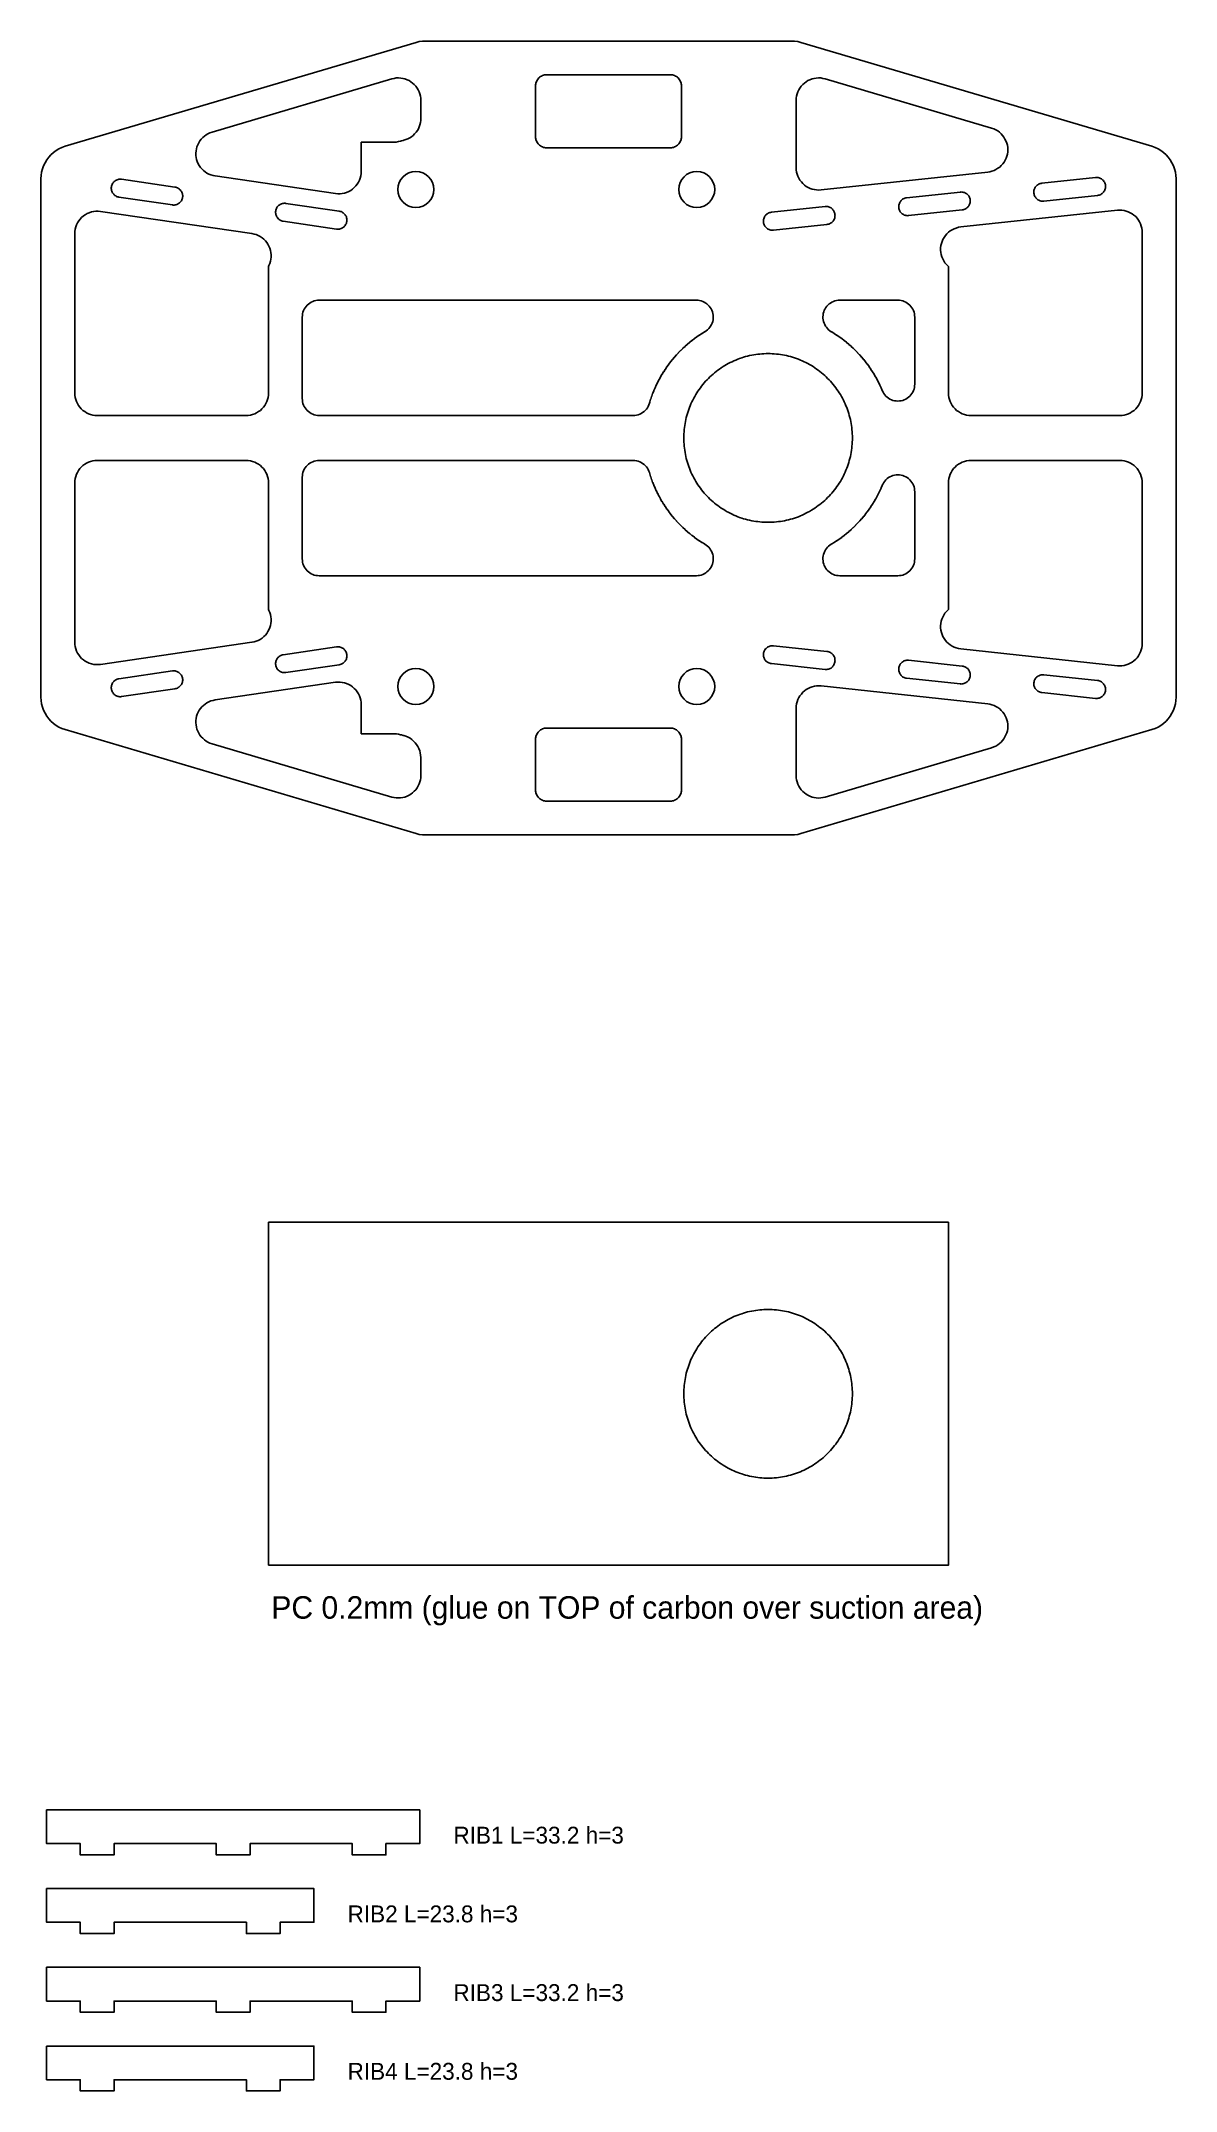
# Model space of a CAD drawing. Header units: millimetres. Extents: x -50 to 50, y -147 to 35.
import ezdxf

# ---------------------------------------------------------------- set-up
doc = ezdxf.new("R2010")
doc.units = ezdxf.units.MM
for name, color, linetype in [('CARBON', 7, 'Continuous'), ('M3', 1, 'Continuous'), ('PC_SHEET', 4, 'Continuous'), ('RIB_PARTS', 5, 'Continuous'), ('RIB_SLOT', 3, 'Continuous'), ('TEXT', 2, 'Continuous')]:
    doc.layers.add(name, color=color, linetype=linetype)

msp = doc.modelspace()

# ---------------------------------------------------------------- linework, layer by layer
at = {"layer": 'CARBON'}
for points in [[(-48.9, -25.71), (-49.15, -25.56), (-49.39, -25.39), (-49.61, -25.19), (-49.81, -24.97), (-49.99, -24.73), (-50.14, -24.48), (-50.27, -24.21), (-50.37, -23.93), (-50.44, -23.65), (-50.49, -23.35), (-50.5, -23.06), (-50.5, 23.06), (-50.49, 23.35), (-50.44, 23.65), (-50.37, 23.93), (-50.27, 24.21), (-50.14, 24.48), (-49.99, 24.73), (-49.81, 24.97), (-49.61, 25.19), (-49.39, 25.39), (-49.15, 25.56), (-48.9, 25.71), (-48.63, 25.84), (-48.35, 25.94), (-17.12, 35.18), (-16.84, 35.25), (-16.55, 35.29), (-16.27, 35.3), (16.27, 35.3), (16.55, 35.29), (16.84, 35.25), (17.12, 35.18), (48.35, 25.94), (48.63, 25.84), (48.9, 25.71), (49.15, 25.56), (49.39, 25.39), (49.61, 25.19), (49.81, 24.97), (49.99, 24.73), (50.14, 24.48), (50.27, 24.21), (50.37, 23.93), (50.44, 23.65), (50.49, 23.35), (50.5, 23.06), (50.5, -23.06), (50.49, -23.35), (50.44, -23.65), (50.37, -23.93), (50.27, -24.21), (50.14, -24.48), (49.99, -24.73), (49.81, -24.97), (49.61, -25.19), (49.39, -25.39), (49.15, -25.56), (48.9, -25.71), (48.63, -25.84), (48.35, -25.94), (17.12, -35.18), (16.84, -35.25), (16.55, -35.29), (16.27, -35.3), (-16.27, -35.3), (-16.55, -35.29), (-16.84, -35.25), (-17.12, -35.18), (-48.35, -25.94), (-48.63, -25.84)], [(-35.38, 23.39), (-35.19, 23.34), (-35, 23.3), (-24.29, 21.73), (-24.09, 21.71), (-23.89, 21.71), (-23.69, 21.74), (-23.49, 21.78), (-23.3, 21.84), (-23.11, 21.92), (-22.94, 22.02), (-22.77, 22.13), (-22.62, 22.27), (-22.48, 22.41), (-22.36, 22.57), (-22.25, 22.74), (-22.16, 22.93), (-22.09, 23.11), (-22.04, 23.31), (-22.01, 23.51), (-22, 23.71), (-22, 26.25), (-22, 26.3), (-21.95, 26.3), (-19.1, 26.3), (-18.89, 26.31), (-18.68, 26.35), (-18.5, 26.39), (-18.5, 26.39), (-18.43, 26.41), (-18.27, 26.46), (-18.21, 26.47), (-18.03, 26.53), (-17.86, 26.6), (-17.69, 26.69), (-17.53, 26.79), (-17.38, 26.91), (-17.25, 27.04), (-17.12, 27.18), (-17.01, 27.34), (-16.92, 27.5), (-16.84, 27.67), (-16.78, 27.85), (-16.74, 28.04), (-16.71, 28.22), (-16.7, 28.41), (-16.7, 30.02), (-16.71, 30.21), (-16.74, 30.4), (-16.79, 30.59), (-16.85, 30.78), (-16.93, 30.96), (-17.03, 31.12), (-17.15, 31.28), (-17.28, 31.43), (-17.43, 31.56), (-17.58, 31.67), (-17.75, 31.78), (-17.93, 31.86), (-18.11, 31.93), (-18.3, 31.98), (-18.49, 32), (-18.69, 32.02), (-18.88, 32.01), (-19.08, 31.98), (-19.27, 31.93), (-35.28, 27.19), (-35.47, 27.13), (-35.64, 27.05), (-35.81, 26.95), (-35.96, 26.84), (-36.11, 26.71), (-36.24, 26.57), (-36.36, 26.42), (-36.46, 26.25), (-36.55, 26.08), (-36.62, 25.9), (-36.67, 25.71), (-36.7, 25.52), (-36.71, 25.33), (-36.71, 25.13), (-36.69, 24.94), (-36.65, 24.75), (-36.59, 24.57), (-36.51, 24.39), (-36.42, 24.22), (-36.31, 24.06), (-36.18, 23.92), (-36.04, 23.78), (-35.89, 23.66), (-35.73, 23.55), (-35.56, 23.46)], [(6.5, 26.7), (6.5, 26.8), (6.5, 31.3), (6.5, 31.4), (6.48, 31.5), (6.46, 31.59), (6.42, 31.68), (6.38, 31.77), (6.33, 31.86), (6.27, 31.93), (6.21, 32.01), (6.13, 32.07), (6.06, 32.13), (5.97, 32.18), (5.88, 32.22), (5.79, 32.26), (5.7, 32.28), (5.6, 32.3), (5.5, 32.3), (-5.5, 32.3), (-5.6, 32.3), (-5.7, 32.28), (-5.79, 32.26), (-5.88, 32.22), (-5.97, 32.18), (-6.06, 32.13), (-6.13, 32.07), (-6.21, 32.01), (-6.27, 31.93), (-6.33, 31.86), (-6.38, 31.77), (-6.42, 31.68), (-6.46, 31.59), (-6.48, 31.5), (-6.5, 31.4), (-6.5, 31.3), (-6.5, 26.8), (-6.5, 26.7), (-6.48, 26.6), (-6.46, 26.51), (-6.42, 26.42), (-6.38, 26.33), (-6.33, 26.24), (-6.27, 26.17), (-6.21, 26.09), (-6.13, 26.03), (-6.06, 25.97), (-5.97, 25.92), (-5.88, 25.88), (-5.79, 25.84), (-5.7, 25.82), (-5.6, 25.8), (-5.5, 25.8), (5.5, 25.8), (5.6, 25.8), (5.7, 25.82), (5.79, 25.84), (5.88, 25.88), (5.97, 25.92), (6.06, 25.97), (6.13, 26.03), (6.21, 26.09), (6.27, 26.17), (6.33, 26.24), (6.38, 26.33), (6.42, 26.42), (6.46, 26.51), (6.48, 26.6)], [(34.46, 27.4), (34.28, 27.48), (34.09, 27.55), (19.27, 31.93), (19.08, 31.98), (18.88, 32.01), (18.69, 32.02), (18.49, 32), (18.3, 31.98), (18.11, 31.93), (17.93, 31.86), (17.75, 31.78), (17.58, 31.67), (17.43, 31.56), (17.28, 31.43), (17.15, 31.28), (17.03, 31.12), (16.93, 30.96), (16.85, 30.78), (16.79, 30.59), (16.74, 30.4), (16.71, 30.21), (16.7, 30.02), (16.7, 24.04), (16.71, 23.84), (16.74, 23.65), (16.79, 23.46), (16.85, 23.27), (16.94, 23.09), (17.04, 22.93), (17.16, 22.77), (17.29, 22.62), (17.44, 22.49), (17.6, 22.37), (17.77, 22.27), (17.95, 22.19), (18.13, 22.12), (18.32, 22.08), (18.52, 22.05), (18.72, 22.04), (18.91, 22.05), (33.74, 23.64), (33.93, 23.67), (34.12, 23.72), (34.31, 23.79), (34.48, 23.87), (34.65, 23.98), (34.81, 24.09), (34.95, 24.23), (35.08, 24.37), (35.2, 24.53), (35.3, 24.7), (35.38, 24.88), (35.45, 25.06), (35.49, 25.25), (35.52, 25.45), (35.53, 25.64), (35.52, 25.84), (35.49, 26.03), (35.44, 26.22), (35.37, 26.41), (35.28, 26.58), (35.18, 26.75), (35.06, 26.91), (34.93, 27.05), (34.78, 27.18), (34.63, 27.3)], [(-31.34, 18.08), (-31.53, 18.13), (-31.73, 18.17), (-45.21, 20.14), (-45.41, 20.16), (-45.61, 20.16), (-45.81, 20.14), (-46.01, 20.1), (-46.2, 20.03), (-46.39, 19.95), (-46.56, 19.85), (-46.73, 19.74), (-46.88, 19.61), (-47.02, 19.46), (-47.14, 19.3), (-47.25, 19.13), (-47.34, 18.95), (-47.41, 18.76), (-47.46, 18.56), (-47.49, 18.36), (-47.5, 18.16), (-47.5, 4), (-47.49, 3.8), (-47.46, 3.61), (-47.41, 3.42), (-47.35, 3.23), (-47.26, 3.06), (-47.16, 2.89), (-47.05, 2.73), (-46.91, 2.59), (-46.77, 2.45), (-46.61, 2.34), (-46.44, 2.24), (-46.27, 2.15), (-46.08, 2.09), (-45.89, 2.04), (-45.7, 2.01), (-45.5, 2), (-32.25, 2), (-32.05, 2.01), (-31.86, 2.04), (-31.67, 2.09), (-31.48, 2.15), (-31.31, 2.24), (-31.14, 2.34), (-30.98, 2.45), (-30.84, 2.59), (-30.7, 2.73), (-30.59, 2.89), (-30.49, 3.06), (-30.4, 3.23), (-30.34, 3.42), (-30.29, 3.61), (-30.26, 3.8), (-30.25, 4), (-30.25, 15.2), (-30.25, 15.25), (-30.21, 15.34), (-30.13, 15.52), (-30.07, 15.71), (-30.04, 15.9), (-30.02, 16.09), (-30.02, 16.29), (-30.04, 16.49), (-30.07, 16.68), (-30.13, 16.87), (-30.21, 17.05), (-30.3, 17.22), (-30.41, 17.38), (-30.53, 17.54), (-30.67, 17.67), (-30.83, 17.8), (-30.99, 17.91), (-31.16, 18)], [(29.94, 15.58), (30.07, 15.43), (30.21, 15.29), (30.25, 15.25), (30.25, 15.2), (30.25, 4), (30.26, 3.8), (30.29, 3.61), (30.34, 3.42), (30.4, 3.23), (30.49, 3.06), (30.59, 2.89), (30.7, 2.73), (30.84, 2.59), (30.98, 2.45), (31.14, 2.34), (31.31, 2.24), (31.48, 2.15), (31.67, 2.09), (31.86, 2.04), (32.05, 2.01), (32.25, 2), (45.5, 2), (45.7, 2.01), (45.89, 2.04), (46.08, 2.09), (46.27, 2.15), (46.44, 2.24), (46.61, 2.34), (46.77, 2.45), (46.91, 2.59), (47.05, 2.73), (47.16, 2.89), (47.26, 3.06), (47.35, 3.23), (47.41, 3.42), (47.46, 3.61), (47.49, 3.8), (47.5, 4), (47.5, 18.26), (47.49, 18.46), (47.46, 18.65), (47.41, 18.84), (47.35, 19.03), (47.26, 19.21), (47.16, 19.38), (47.04, 19.54), (46.91, 19.68), (46.76, 19.81), (46.6, 19.93), (46.43, 20.03), (46.25, 20.11), (46.07, 20.18), (45.88, 20.23), (45.68, 20.25), (45.48, 20.26), (45.29, 20.25), (31.34, 18.76), (31.14, 18.73), (30.95, 18.67), (30.76, 18.61), (30.58, 18.52), (30.41, 18.41), (30.25, 18.29), (30.11, 18.15), (29.98, 18), (29.86, 17.84), (29.76, 17.66), (29.68, 17.48), (29.62, 17.29), (29.58, 17.1), (29.55, 16.9), (29.55, 16.7), (29.57, 16.5), (29.6, 16.3), (29.66, 16.11), (29.74, 15.93), (29.83, 15.75)], [(3.59, 2.94), (3.64, 3.08), (3.67, 3.18), (3.68, 3.2), (3.75, 3.44), (3.76, 3.46), (3.84, 3.7), (3.85, 3.71), (3.93, 3.95), (3.94, 3.97), (4.03, 4.2), (4.04, 4.22), (4.14, 4.45), (4.15, 4.47), (4.25, 4.69), (4.26, 4.71), (4.37, 4.94), (4.38, 4.95), (4.49, 5.18), (4.5, 5.19), (4.62, 5.41), (4.63, 5.43), (4.76, 5.65), (4.77, 5.66), (4.9, 5.88), (4.91, 5.89), (5.05, 6.1), (5.06, 6.12), (5.2, 6.33), (5.21, 6.34), (5.36, 6.55), (5.37, 6.56), (5.52, 6.76), (5.53, 6.77), (5.69, 6.97), (5.7, 6.99), (5.86, 7.18), (5.88, 7.19), (6.04, 7.38), (6.06, 7.39), (6.23, 7.58), (6.24, 7.59), (6.42, 7.77), (6.43, 7.78), (6.61, 7.96), (6.62, 7.97), (6.81, 8.14), (6.82, 8.16), (7.01, 8.32), (7.02, 8.34), (7.21, 8.5), (7.23, 8.51), (7.43, 8.67), (7.44, 8.68), (7.64, 8.83), (7.65, 8.84), (7.86, 8.99), (7.87, 9), (8.08, 9.14), (8.1, 9.15), (8.31, 9.29), (8.32, 9.3), (8.54, 9.43), (8.55, 9.44), (8.58, 9.45), (8.7, 9.53), (8.81, 9.62), (8.92, 9.72), (9.01, 9.84), (9.09, 9.95), (9.16, 10.08), (9.22, 10.21), (9.27, 10.35), (9.3, 10.49), (9.32, 10.64), (9.32, 10.78), (9.31, 10.93), (9.29, 11.07), (9.25, 11.21), (9.2, 11.35), (9.13, 11.48), (9.06, 11.6), (8.97, 11.72), (8.87, 11.82), (8.76, 11.92), (8.65, 12), (8.52, 12.08), (8.39, 12.14), (8.25, 12.19), (8.11, 12.22), (7.97, 12.24), (7.82, 12.25), (-25.75, 12.25), (-25.9, 12.24), (-26.04, 12.22), (-26.19, 12.19), (-26.32, 12.14), (-26.46, 12.07), (-26.58, 12), (-26.7, 11.91), (-26.81, 11.81), (-26.91, 11.7), (-27, 11.58), (-27.07, 11.46), (-27.14, 11.32), (-27.19, 11.19), (-27.22, 11.04), (-27.24, 10.9), (-27.25, 10.75), (-27.25, 3.5), (-27.24, 3.35), (-27.22, 3.21), (-27.19, 3.06), (-27.14, 2.93), (-27.07, 2.79), (-27, 2.67), (-26.91, 2.55), (-26.81, 2.44), (-26.7, 2.34), (-26.58, 2.25), (-26.46, 2.18), (-26.32, 2.11), (-26.19, 2.06), (-26.04, 2.03), (-25.9, 2.01), (-25.75, 2), (2.2, 2), (2.35, 2.01), (2.5, 2.03), (2.64, 2.07), (2.78, 2.12), (2.91, 2.18), (3.04, 2.26), (3.16, 2.35), (3.27, 2.45), (3.37, 2.56), (3.46, 2.68), (3.53, 2.81)], [(19.7, 9.53), (19.82, 9.45), (19.85, 9.44), (19.86, 9.43), (20.08, 9.3), (20.09, 9.29), (20.3, 9.15), (20.32, 9.14), (20.53, 9), (20.54, 8.99), (20.75, 8.84), (20.76, 8.83), (20.96, 8.68), (20.97, 8.67), (21.17, 8.51), (21.19, 8.5), (21.38, 8.34), (21.39, 8.32), (21.58, 8.16), (21.59, 8.14), (21.78, 7.97), (21.79, 7.96), (21.97, 7.78), (21.98, 7.77), (22.16, 7.59), (22.17, 7.58), (22.34, 7.39), (22.36, 7.38), (22.52, 7.19), (22.54, 7.18), (22.7, 6.99), (22.71, 6.97), (22.87, 6.77), (22.88, 6.76), (23.03, 6.56), (23.04, 6.55), (23.19, 6.34), (23.2, 6.33), (23.34, 6.12), (23.35, 6.1), (23.49, 5.89), (23.5, 5.88), (23.63, 5.66), (23.64, 5.65), (23.77, 5.43), (23.78, 5.41), (23.9, 5.19), (23.91, 5.18), (24.02, 4.95), (24.03, 4.94), (24.14, 4.71), (24.15, 4.69), (24.25, 4.47), (24.26, 4.45), (24.36, 4.22), (24.36, 4.21), (24.43, 4.07), (24.5, 3.95), (24.59, 3.83), (24.69, 3.72), (24.8, 3.62), (24.92, 3.53), (25.04, 3.46), (25.18, 3.39), (25.31, 3.34), (25.46, 3.31), (25.6, 3.29), (25.75, 3.28), (25.9, 3.29), (26.04, 3.31), (26.19, 3.34), (26.32, 3.39), (26.46, 3.46), (26.58, 3.53), (26.7, 3.62), (26.81, 3.72), (26.91, 3.83), (27, 3.95), (27.07, 4.07), (27.14, 4.21), (27.19, 4.34), (27.22, 4.49), (27.24, 4.63), (27.25, 4.78), (27.25, 10.75), (27.24, 10.9), (27.22, 11.04), (27.19, 11.19), (27.14, 11.32), (27.07, 11.46), (27, 11.58), (26.91, 11.7), (26.81, 11.81), (26.7, 11.91), (26.58, 12), (26.46, 12.07), (26.32, 12.14), (26.19, 12.19), (26.04, 12.22), (25.9, 12.24), (25.75, 12.25), (20.58, 12.25), (20.43, 12.24), (20.29, 12.22), (20.15, 12.19), (20.01, 12.14), (19.88, 12.08), (19.75, 12), (19.64, 11.92), (19.53, 11.82), (19.43, 11.72), (19.34, 11.6), (19.27, 11.48), (19.2, 11.35), (19.15, 11.21), (19.11, 11.07), (19.09, 10.93), (19.08, 10.78), (19.08, 10.64), (19.1, 10.49), (19.13, 10.35), (19.18, 10.21), (19.24, 10.08), (19.31, 9.95), (19.39, 9.84), (19.48, 9.72), (19.59, 9.62)], [(21.7, -0.18), (21.7, 0), (21.7, 0.18), (21.69, 0.37), (21.68, 0.55), (21.66, 0.74), (21.64, 0.92), (21.62, 1.1), (21.59, 1.28), (21.56, 1.46), (21.52, 1.64), (21.48, 1.82), (21.43, 2), (21.38, 2.18), (21.32, 2.35), (21.26, 2.53), (21.2, 2.7), (21.13, 2.87), (21.06, 3.04), (20.98, 3.21), (20.9, 3.37), (20.81, 3.54), (20.73, 3.7), (20.63, 3.86), (20.54, 4.01), (20.44, 4.17), (20.33, 4.32), (20.22, 4.47), (20.11, 4.61), (20, 4.76), (19.88, 4.9), (19.76, 5.04), (19.63, 5.17), (19.5, 5.3), (19.37, 5.43), (19.24, 5.56), (19.1, 5.68), (18.96, 5.8), (18.81, 5.91), (18.67, 6.02), (18.52, 6.13), (18.37, 6.24), (18.21, 6.34), (18.06, 6.43), (17.9, 6.53), (17.74, 6.61), (17.57, 6.7), (17.41, 6.78), (17.24, 6.86), (17.07, 6.93), (16.9, 7), (16.73, 7.06), (16.55, 7.12), (16.38, 7.18), (16.2, 7.23), (16.02, 7.28), (15.84, 7.32), (15.66, 7.36), (15.48, 7.39), (15.3, 7.42), (15.12, 7.44), (14.94, 7.46), (14.75, 7.48), (14.57, 7.49), (14.38, 7.5), (14.2, 7.5), (14.02, 7.5), (13.83, 7.49), (13.65, 7.48), (13.46, 7.46), (13.28, 7.44), (13.1, 7.42), (12.92, 7.39), (12.74, 7.36), (12.56, 7.32), (12.38, 7.28), (12.2, 7.23), (12.02, 7.18), (11.85, 7.12), (11.67, 7.06), (11.5, 7), (11.33, 6.93), (11.16, 6.86), (10.99, 6.78), (10.83, 6.7), (10.66, 6.61), (10.5, 6.53), (10.34, 6.43), (10.19, 6.34), (10.03, 6.24), (9.88, 6.13), (9.73, 6.02), (9.59, 5.91), (9.44, 5.8), (9.3, 5.68), (9.16, 5.56), (9.03, 5.43), (8.9, 5.3), (8.77, 5.17), (8.64, 5.04), (8.52, 4.9), (8.4, 4.76), (8.29, 4.61), (8.18, 4.47), (8.07, 4.32), (7.96, 4.17), (7.86, 4.01), (7.77, 3.86), (7.67, 3.7), (7.59, 3.54), (7.5, 3.37), (7.42, 3.21), (7.34, 3.04), (7.27, 2.87), (7.2, 2.7), (7.14, 2.53), (7.08, 2.35), (7.02, 2.18), (6.97, 2), (6.92, 1.82), (6.88, 1.64), (6.84, 1.46), (6.81, 1.28), (6.78, 1.1), (6.76, 0.92), (6.74, 0.74), (6.72, 0.55), (6.71, 0.37), (6.7, 0.18), (6.7, 0), (6.7, -0.18), (6.71, -0.37), (6.72, -0.55), (6.74, -0.74), (6.76, -0.92), (6.78, -1.1), (6.81, -1.28), (6.84, -1.46), (6.88, -1.64), (6.92, -1.82), (6.97, -2), (7.02, -2.18), (7.08, -2.35), (7.14, -2.53), (7.2, -2.7), (7.27, -2.87), (7.34, -3.04), (7.42, -3.21), (7.5, -3.37), (7.59, -3.54), (7.67, -3.7), (7.77, -3.86), (7.86, -4.01), (7.96, -4.17), (8.07, -4.32), (8.18, -4.47), (8.29, -4.61), (8.4, -4.76), (8.52, -4.9), (8.64, -5.04), (8.77, -5.17), (8.9, -5.3), (9.03, -5.43), (9.16, -5.56), (9.3, -5.68), (9.44, -5.8), (9.59, -5.91), (9.73, -6.02), (9.88, -6.13), (10.03, -6.24), (10.19, -6.34), (10.34, -6.43), (10.5, -6.53), (10.66, -6.61), (10.83, -6.7), (10.99, -6.78), (11.16, -6.86), (11.33, -6.93), (11.5, -7), (11.67, -7.06), (11.85, -7.12), (12.02, -7.18), (12.2, -7.23), (12.38, -7.28), (12.56, -7.32), (12.74, -7.36), (12.92, -7.39), (13.1, -7.42), (13.28, -7.44), (13.46, -7.46), (13.65, -7.48), (13.83, -7.49), (14.02, -7.5), (14.2, -7.5), (14.38, -7.5), (14.57, -7.49), (14.75, -7.48), (14.94, -7.46), (15.12, -7.44), (15.3, -7.42), (15.48, -7.39), (15.66, -7.36), (15.84, -7.32), (16.02, -7.28), (16.2, -7.23), (16.38, -7.18), (16.55, -7.12), (16.73, -7.06), (16.9, -7), (17.07, -6.93), (17.24, -6.86), (17.41, -6.78), (17.57, -6.7), (17.74, -6.61), (17.9, -6.53), (18.06, -6.43), (18.21, -6.34), (18.37, -6.24), (18.52, -6.13), (18.67, -6.02), (18.81, -5.91), (18.96, -5.8), (19.1, -5.68), (19.24, -5.56), (19.37, -5.43), (19.5, -5.3), (19.63, -5.17), (19.76, -5.04), (19.88, -4.9), (20, -4.76), (20.11, -4.61), (20.22, -4.47), (20.33, -4.32), (20.44, -4.17), (20.54, -4.01), (20.63, -3.86), (20.73, -3.7), (20.81, -3.54), (20.9, -3.37), (20.98, -3.21), (21.06, -3.04), (21.13, -2.87), (21.2, -2.7), (21.26, -2.53), (21.32, -2.35), (21.38, -2.18), (21.43, -2), (21.48, -1.82), (21.52, -1.64), (21.56, -1.46), (21.59, -1.28), (21.62, -1.1), (21.64, -0.92), (21.66, -0.74), (21.68, -0.55), (21.69, -0.37)], [(-30.21, -15.34), (-30.25, -15.25), (-30.25, -15.2), (-30.25, -4), (-30.26, -3.8), (-30.29, -3.61), (-30.34, -3.42), (-30.4, -3.23), (-30.49, -3.06), (-30.59, -2.89), (-30.7, -2.73), (-30.84, -2.59), (-30.98, -2.45), (-31.14, -2.34), (-31.31, -2.24), (-31.48, -2.15), (-31.67, -2.09), (-31.86, -2.04), (-32.05, -2.01), (-32.25, -2), (-45.5, -2), (-45.7, -2.01), (-45.89, -2.04), (-46.08, -2.09), (-46.27, -2.15), (-46.44, -2.24), (-46.61, -2.34), (-46.77, -2.45), (-46.91, -2.59), (-47.05, -2.73), (-47.16, -2.89), (-47.26, -3.06), (-47.35, -3.23), (-47.41, -3.42), (-47.46, -3.61), (-47.49, -3.8), (-47.5, -4), (-47.5, -18.16), (-47.49, -18.36), (-47.46, -18.56), (-47.41, -18.76), (-47.34, -18.95), (-47.25, -19.13), (-47.14, -19.3), (-47.02, -19.46), (-46.88, -19.61), (-46.73, -19.74), (-46.56, -19.85), (-46.39, -19.95), (-46.2, -20.03), (-46.01, -20.1), (-45.81, -20.14), (-45.61, -20.16), (-45.41, -20.16), (-45.21, -20.14), (-31.73, -18.17), (-31.53, -18.13), (-31.34, -18.08), (-31.16, -18), (-30.99, -17.91), (-30.83, -17.8), (-30.67, -17.67), (-30.53, -17.54), (-30.41, -17.38), (-30.3, -17.22), (-30.21, -17.05), (-30.13, -16.87), (-30.07, -16.68), (-30.04, -16.49), (-30.02, -16.29), (-30.02, -16.09), (-30.04, -15.9), (-30.07, -15.71), (-30.13, -15.52)], [(-25.9, -12.24), (-25.75, -12.25), (7.82, -12.25), (7.97, -12.24), (8.11, -12.22), (8.25, -12.19), (8.39, -12.14), (8.52, -12.08), (8.65, -12), (8.76, -11.92), (8.87, -11.82), (8.97, -11.72), (9.06, -11.6), (9.13, -11.48), (9.2, -11.35), (9.25, -11.21), (9.29, -11.07), (9.31, -10.93), (9.32, -10.78), (9.32, -10.64), (9.3, -10.49), (9.27, -10.35), (9.22, -10.21), (9.16, -10.08), (9.09, -9.95), (9.01, -9.84), (8.92, -9.72), (8.81, -9.62), (8.7, -9.53), (8.58, -9.45), (8.55, -9.44), (8.54, -9.43), (8.32, -9.3), (8.31, -9.29), (8.1, -9.15), (8.08, -9.14), (7.87, -9), (7.86, -8.99), (7.65, -8.84), (7.64, -8.83), (7.44, -8.68), (7.43, -8.67), (7.23, -8.51), (7.21, -8.5), (7.02, -8.34), (7.01, -8.32), (6.82, -8.16), (6.81, -8.14), (6.62, -7.97), (6.61, -7.96), (6.43, -7.78), (6.42, -7.77), (6.24, -7.59), (6.23, -7.58), (6.06, -7.39), (6.04, -7.38), (5.88, -7.19), (5.86, -7.18), (5.7, -6.99), (5.69, -6.97), (5.53, -6.77), (5.52, -6.76), (5.37, -6.56), (5.36, -6.55), (5.21, -6.34), (5.2, -6.33), (5.06, -6.12), (5.05, -6.1), (4.91, -5.89), (4.9, -5.88), (4.77, -5.66), (4.76, -5.65), (4.63, -5.43), (4.62, -5.41), (4.5, -5.19), (4.49, -5.18), (4.38, -4.95), (4.37, -4.94), (4.26, -4.71), (4.25, -4.69), (4.15, -4.47), (4.14, -4.45), (4.04, -4.22), (4.03, -4.2), (3.94, -3.97), (3.93, -3.95), (3.85, -3.71), (3.84, -3.7), (3.76, -3.46), (3.75, -3.44), (3.68, -3.2), (3.67, -3.18), (3.64, -3.08), (3.59, -2.94), (3.53, -2.81), (3.46, -2.68), (3.37, -2.56), (3.27, -2.45), (3.16, -2.35), (3.04, -2.26), (2.91, -2.18), (2.78, -2.12), (2.64, -2.07), (2.5, -2.03), (2.35, -2.01), (2.2, -2), (-25.75, -2), (-25.9, -2.01), (-26.04, -2.03), (-26.19, -2.06), (-26.32, -2.11), (-26.46, -2.18), (-26.58, -2.25), (-26.7, -2.34), (-26.81, -2.44), (-26.91, -2.55), (-27, -2.67), (-27.07, -2.79), (-27.14, -2.93), (-27.19, -3.06), (-27.22, -3.21), (-27.24, -3.35), (-27.25, -3.5), (-27.25, -10.75), (-27.24, -10.9), (-27.22, -11.04), (-27.19, -11.19), (-27.14, -11.32), (-27.07, -11.46), (-27, -11.58), (-26.91, -11.7), (-26.81, -11.81), (-26.7, -11.91), (-26.58, -12), (-26.46, -12.07), (-26.32, -12.14), (-26.19, -12.19), (-26.04, -12.22)], [(20.43, -12.24), (20.58, -12.25), (25.75, -12.25), (25.9, -12.24), (26.04, -12.22), (26.19, -12.19), (26.32, -12.14), (26.46, -12.07), (26.58, -12), (26.7, -11.91), (26.81, -11.81), (26.91, -11.7), (27, -11.58), (27.07, -11.46), (27.14, -11.32), (27.19, -11.19), (27.22, -11.04), (27.24, -10.9), (27.25, -10.75), (27.25, -4.78), (27.24, -4.63), (27.22, -4.49), (27.19, -4.34), (27.14, -4.21), (27.07, -4.07), (27, -3.95), (26.91, -3.83), (26.81, -3.72), (26.7, -3.62), (26.58, -3.53), (26.46, -3.46), (26.32, -3.39), (26.19, -3.34), (26.04, -3.31), (25.9, -3.29), (25.75, -3.28), (25.6, -3.29), (25.46, -3.31), (25.31, -3.34), (25.18, -3.39), (25.04, -3.46), (24.92, -3.53), (24.8, -3.62), (24.69, -3.72), (24.59, -3.83), (24.5, -3.95), (24.43, -4.07), (24.36, -4.21), (24.36, -4.22), (24.26, -4.45), (24.25, -4.47), (24.15, -4.69), (24.14, -4.71), (24.03, -4.94), (24.02, -4.95), (23.91, -5.18), (23.9, -5.19), (23.78, -5.41), (23.77, -5.43), (23.64, -5.65), (23.63, -5.66), (23.5, -5.88), (23.49, -5.89), (23.35, -6.1), (23.34, -6.12), (23.2, -6.33), (23.19, -6.34), (23.04, -6.55), (23.03, -6.56), (22.88, -6.76), (22.87, -6.77), (22.71, -6.97), (22.7, -6.99), (22.54, -7.18), (22.52, -7.19), (22.36, -7.38), (22.34, -7.39), (22.17, -7.58), (22.16, -7.59), (21.98, -7.77), (21.97, -7.78), (21.79, -7.96), (21.78, -7.97), (21.59, -8.14), (21.58, -8.16), (21.39, -8.32), (21.38, -8.34), (21.19, -8.5), (21.17, -8.51), (20.97, -8.67), (20.96, -8.68), (20.76, -8.83), (20.75, -8.84), (20.54, -8.99), (20.53, -9), (20.32, -9.14), (20.3, -9.15), (20.09, -9.29), (20.08, -9.3), (19.86, -9.43), (19.85, -9.44), (19.82, -9.45), (19.7, -9.53), (19.59, -9.62), (19.48, -9.72), (19.39, -9.84), (19.31, -9.95), (19.24, -10.08), (19.18, -10.21), (19.13, -10.35), (19.1, -10.49), (19.08, -10.64), (19.08, -10.78), (19.09, -10.93), (19.11, -11.07), (19.15, -11.21), (19.2, -11.35), (19.27, -11.48), (19.34, -11.6), (19.43, -11.72), (19.53, -11.82), (19.64, -11.92), (19.75, -12), (19.88, -12.08), (20.01, -12.14), (20.15, -12.19), (20.29, -12.22)], [(30.25, -4), (30.25, -15.2), (30.25, -15.25), (30.21, -15.29), (30.07, -15.43), (29.94, -15.58), (29.83, -15.75), (29.74, -15.93), (29.66, -16.11), (29.6, -16.3), (29.57, -16.5), (29.55, -16.7), (29.55, -16.9), (29.58, -17.1), (29.62, -17.29), (29.68, -17.48), (29.76, -17.66), (29.86, -17.84), (29.98, -18), (30.11, -18.15), (30.25, -18.29), (30.41, -18.41), (30.58, -18.52), (30.76, -18.61), (30.95, -18.67), (31.14, -18.73), (31.34, -18.76), (45.29, -20.25), (45.48, -20.26), (45.68, -20.25), (45.88, -20.23), (46.07, -20.18), (46.25, -20.11), (46.43, -20.03), (46.6, -19.93), (46.76, -19.81), (46.91, -19.68), (47.04, -19.54), (47.16, -19.38), (47.26, -19.21), (47.35, -19.03), (47.41, -18.84), (47.46, -18.65), (47.49, -18.46), (47.5, -18.26), (47.5, -4), (47.49, -3.8), (47.46, -3.61), (47.41, -3.42), (47.35, -3.23), (47.26, -3.06), (47.16, -2.89), (47.05, -2.73), (46.91, -2.59), (46.77, -2.45), (46.61, -2.34), (46.44, -2.24), (46.27, -2.15), (46.08, -2.09), (45.89, -2.04), (45.7, -2.01), (45.5, -2), (32.25, -2), (32.05, -2.01), (31.86, -2.04), (31.67, -2.09), (31.48, -2.15), (31.31, -2.24), (31.14, -2.34), (30.98, -2.45), (30.84, -2.59), (30.7, -2.73), (30.59, -2.89), (30.49, -3.06), (30.4, -3.23), (30.34, -3.42), (30.29, -3.61), (30.26, -3.8)], [(-21.95, -26.3), (-22, -26.3), (-22, -26.25), (-22, -23.71), (-22.01, -23.51), (-22.04, -23.31), (-22.09, -23.11), (-22.16, -22.93), (-22.25, -22.74), (-22.36, -22.57), (-22.48, -22.41), (-22.62, -22.27), (-22.77, -22.13), (-22.94, -22.02), (-23.11, -21.92), (-23.3, -21.84), (-23.49, -21.78), (-23.69, -21.74), (-23.89, -21.71), (-24.09, -21.71), (-24.29, -21.73), (-35, -23.3), (-35.19, -23.34), (-35.38, -23.39), (-35.56, -23.46), (-35.73, -23.55), (-35.89, -23.66), (-36.04, -23.78), (-36.18, -23.92), (-36.31, -24.06), (-36.42, -24.22), (-36.51, -24.39), (-36.59, -24.57), (-36.65, -24.75), (-36.69, -24.94), (-36.71, -25.13), (-36.71, -25.33), (-36.7, -25.52), (-36.67, -25.71), (-36.62, -25.9), (-36.55, -26.08), (-36.46, -26.25), (-36.36, -26.42), (-36.24, -26.57), (-36.11, -26.71), (-35.96, -26.84), (-35.81, -26.95), (-35.64, -27.05), (-35.47, -27.13), (-35.28, -27.19), (-19.27, -31.93), (-19.08, -31.98), (-18.89, -32.01), (-18.69, -32.01), (-18.5, -32), (-18.3, -31.97), (-18.11, -31.93), (-17.93, -31.86), (-17.75, -31.77), (-17.59, -31.67), (-17.43, -31.56), (-17.28, -31.42), (-17.15, -31.28), (-17.04, -31.12), (-16.94, -30.95), (-16.85, -30.77), (-16.79, -30.59), (-16.74, -30.4), (-16.71, -30.21), (-16.7, -30.01), (-16.71, -28.41), (-16.72, -28.2), (-16.75, -28), (-16.8, -27.81), (-16.87, -27.62), (-16.96, -27.43), (-17.07, -27.26), (-17.2, -27.1), (-17.34, -26.95), (-17.49, -26.82), (-17.66, -26.71), (-17.84, -26.61), (-18.03, -26.53), (-18.22, -26.47), (-18.27, -26.46), (-18.43, -26.41), (-18.5, -26.39), (-18.5, -26.39), (-18.68, -26.35), (-18.89, -26.31), (-19.1, -26.3)], [(34.12, -23.72), (33.93, -23.67), (33.74, -23.64), (18.91, -22.05), (18.72, -22.04), (18.52, -22.05), (18.32, -22.08), (18.13, -22.12), (17.95, -22.19), (17.77, -22.27), (17.6, -22.37), (17.44, -22.49), (17.29, -22.62), (17.16, -22.77), (17.04, -22.93), (16.94, -23.09), (16.85, -23.27), (16.79, -23.46), (16.74, -23.65), (16.71, -23.84), (16.7, -24.04), (16.7, -30.02), (16.71, -30.21), (16.74, -30.4), (16.79, -30.59), (16.85, -30.78), (16.93, -30.96), (17.03, -31.12), (17.15, -31.28), (17.28, -31.43), (17.43, -31.56), (17.58, -31.67), (17.75, -31.78), (17.93, -31.86), (18.11, -31.93), (18.3, -31.98), (18.49, -32), (18.69, -32.02), (18.88, -32.01), (19.08, -31.98), (19.27, -31.93), (34.09, -27.55), (34.28, -27.48), (34.46, -27.4), (34.63, -27.3), (34.78, -27.18), (34.93, -27.05), (35.06, -26.91), (35.18, -26.75), (35.28, -26.58), (35.37, -26.41), (35.44, -26.22), (35.49, -26.03), (35.52, -25.84), (35.53, -25.64), (35.52, -25.45), (35.49, -25.25), (35.45, -25.06), (35.38, -24.88), (35.3, -24.7), (35.2, -24.53), (35.08, -24.37), (34.95, -24.23), (34.81, -24.09), (34.65, -23.98), (34.48, -23.87), (34.31, -23.79)], [(6.5, -31.4), (6.5, -31.3), (6.5, -26.8), (6.5, -26.7), (6.48, -26.6), (6.46, -26.51), (6.42, -26.42), (6.38, -26.33), (6.33, -26.24), (6.27, -26.17), (6.21, -26.09), (6.13, -26.03), (6.06, -25.97), (5.97, -25.92), (5.88, -25.88), (5.79, -25.84), (5.7, -25.82), (5.6, -25.8), (5.5, -25.8), (-5.5, -25.8), (-5.6, -25.8), (-5.7, -25.82), (-5.79, -25.84), (-5.88, -25.88), (-5.97, -25.92), (-6.06, -25.97), (-6.13, -26.03), (-6.21, -26.09), (-6.27, -26.17), (-6.33, -26.24), (-6.38, -26.33), (-6.42, -26.42), (-6.46, -26.51), (-6.48, -26.6), (-6.5, -26.7), (-6.5, -26.8), (-6.5, -31.3), (-6.5, -31.4), (-6.48, -31.5), (-6.46, -31.59), (-6.42, -31.68), (-6.38, -31.77), (-6.33, -31.86), (-6.27, -31.93), (-6.21, -32.01), (-6.13, -32.07), (-6.06, -32.13), (-5.97, -32.18), (-5.88, -32.22), (-5.79, -32.26), (-5.7, -32.28), (-5.6, -32.3), (-5.5, -32.3), (5.5, -32.3), (5.6, -32.3), (5.7, -32.28), (5.79, -32.26), (5.88, -32.22), (5.97, -32.18), (6.06, -32.13), (6.13, -32.07), (6.21, -32.01), (6.27, -31.93), (6.33, -31.86), (6.38, -31.77), (6.42, -31.68), (6.46, -31.59), (6.48, -31.5)]]:
    msp.add_lwpolyline(points, close=True, dxfattribs=at)
at = {"layer": 'M3'}
for centre in [(-17.15, 22.1), (7.85, 22.1), (-17.15, -22.1), (7.85, -22.1)]:
    msp.add_circle(centre, 1.6, dxfattribs=at)
at = {"layer": 'PC_SHEET'}
for points in [[(-30.25, -100.25), (-30.25, -69.75), (30.25, -69.75), (30.25, -100.25)], [(21.7, -84.82), (21.69, -84.63), (21.68, -84.45), (21.66, -84.26), (21.64, -84.08), (21.62, -83.9), (21.59, -83.72), (21.56, -83.54), (21.52, -83.36), (21.48, -83.18), (21.43, -83), (21.38, -82.82), (21.32, -82.65), (21.26, -82.47), (21.2, -82.3), (21.13, -82.13), (21.06, -81.96), (20.98, -81.79), (20.9, -81.63), (20.81, -81.46), (20.73, -81.3), (20.63, -81.14), (20.54, -80.99), (20.44, -80.83), (20.33, -80.68), (20.22, -80.53), (20.11, -80.39), (20, -80.24), (19.88, -80.1), (19.76, -79.96), (19.63, -79.83), (19.5, -79.7), (19.37, -79.57), (19.24, -79.44), (19.1, -79.32), (18.96, -79.2), (18.81, -79.09), (18.67, -78.98), (18.52, -78.87), (18.37, -78.76), (18.21, -78.66), (18.06, -78.57), (17.9, -78.47), (17.74, -78.39), (17.57, -78.3), (17.41, -78.22), (17.24, -78.14), (17.07, -78.07), (16.9, -78), (16.73, -77.94), (16.55, -77.88), (16.38, -77.82), (16.2, -77.77), (16.02, -77.72), (15.84, -77.68), (15.66, -77.64), (15.48, -77.61), (15.3, -77.58), (15.12, -77.56), (14.94, -77.54), (14.75, -77.52), (14.57, -77.51), (14.38, -77.5), (14.2, -77.5), (14.02, -77.5), (13.83, -77.51), (13.65, -77.52), (13.46, -77.54), (13.28, -77.56), (13.1, -77.58), (12.92, -77.61), (12.74, -77.64), (12.56, -77.68), (12.38, -77.72), (12.2, -77.77), (12.02, -77.82), (11.85, -77.88), (11.67, -77.94), (11.5, -78), (11.33, -78.07), (11.16, -78.14), (10.99, -78.22), (10.83, -78.3), (10.66, -78.39), (10.5, -78.47), (10.34, -78.57), (10.19, -78.66), (10.03, -78.76), (9.88, -78.87), (9.73, -78.98), (9.59, -79.09), (9.44, -79.2), (9.3, -79.32), (9.16, -79.44), (9.03, -79.57), (8.9, -79.7), (8.77, -79.83), (8.64, -79.96), (8.52, -80.1), (8.4, -80.24), (8.29, -80.39), (8.18, -80.53), (8.07, -80.68), (7.96, -80.83), (7.86, -80.99), (7.77, -81.14), (7.67, -81.3), (7.59, -81.46), (7.5, -81.63), (7.42, -81.79), (7.34, -81.96), (7.27, -82.13), (7.2, -82.3), (7.14, -82.47), (7.08, -82.65), (7.02, -82.82), (6.97, -83), (6.92, -83.18), (6.88, -83.36), (6.84, -83.54), (6.81, -83.72), (6.78, -83.9), (6.76, -84.08), (6.74, -84.26), (6.72, -84.45), (6.71, -84.63), (6.7, -84.82), (6.7, -85), (6.7, -85.18), (6.71, -85.37), (6.72, -85.55), (6.74, -85.74), (6.76, -85.92), (6.78, -86.1), (6.81, -86.28), (6.84, -86.46), (6.88, -86.64), (6.92, -86.82), (6.97, -87), (7.02, -87.18), (7.08, -87.35), (7.14, -87.53), (7.2, -87.7), (7.27, -87.87), (7.34, -88.04), (7.42, -88.21), (7.5, -88.37), (7.59, -88.54), (7.67, -88.7), (7.77, -88.86), (7.86, -89.01), (7.96, -89.17), (8.07, -89.32), (8.18, -89.47), (8.29, -89.61), (8.4, -89.76), (8.52, -89.9), (8.64, -90.04), (8.77, -90.17), (8.9, -90.3), (9.03, -90.43), (9.16, -90.56), (9.3, -90.68), (9.44, -90.8), (9.59, -90.91), (9.73, -91.02), (9.88, -91.13), (10.03, -91.24), (10.19, -91.34), (10.34, -91.43), (10.5, -91.53), (10.66, -91.61), (10.83, -91.7), (10.99, -91.78), (11.16, -91.86), (11.33, -91.93), (11.5, -92), (11.67, -92.06), (11.85, -92.12), (12.02, -92.18), (12.2, -92.23), (12.38, -92.28), (12.56, -92.32), (12.74, -92.36), (12.92, -92.39), (13.1, -92.42), (13.28, -92.44), (13.46, -92.46), (13.65, -92.48), (13.83, -92.49), (14.02, -92.5), (14.2, -92.5), (14.38, -92.5), (14.57, -92.49), (14.75, -92.48), (14.94, -92.46), (15.12, -92.44), (15.3, -92.42), (15.48, -92.39), (15.66, -92.36), (15.84, -92.32), (16.02, -92.28), (16.2, -92.23), (16.38, -92.18), (16.55, -92.12), (16.73, -92.06), (16.9, -92), (17.07, -91.93), (17.24, -91.86), (17.41, -91.78), (17.57, -91.7), (17.74, -91.61), (17.9, -91.53), (18.06, -91.43), (18.21, -91.34), (18.37, -91.24), (18.52, -91.13), (18.67, -91.02), (18.81, -90.91), (18.96, -90.8), (19.1, -90.68), (19.24, -90.56), (19.37, -90.43), (19.5, -90.3), (19.63, -90.17), (19.76, -90.04), (19.88, -89.9), (20, -89.76), (20.11, -89.61), (20.22, -89.47), (20.33, -89.32), (20.44, -89.17), (20.54, -89.01), (20.63, -88.86), (20.73, -88.7), (20.81, -88.54), (20.9, -88.37), (20.98, -88.21), (21.06, -88.04), (21.13, -87.87), (21.2, -87.7), (21.26, -87.53), (21.32, -87.35), (21.38, -87.18), (21.43, -87), (21.48, -86.82), (21.52, -86.64), (21.56, -86.46), (21.59, -86.28), (21.62, -86.1), (21.64, -85.92), (21.66, -85.74), (21.68, -85.55), (21.69, -85.37), (21.7, -85.18), (21.7, -85)]]:
    msp.add_lwpolyline(points, close=True, dxfattribs=at)
at = {"layer": 'RIB_PARTS'}
for points in [[(-16.8, -122), (-16.8, -125), (-19.8, -125), (-19.8, -126), (-22.8, -126), (-22.8, -125), (-31.9, -125), (-31.9, -126), (-34.9, -126), (-34.9, -125), (-44, -125), (-44, -126), (-47, -126), (-47, -125), (-50, -125), (-50, -122)], [(-50, -129), (-26.22, -129), (-26.22, -132), (-29.22, -132), (-29.22, -133), (-32.22, -133), (-32.22, -132), (-44, -132), (-44, -133), (-47, -133), (-47, -132), (-50, -132)], [(-16.8, -136), (-16.8, -139), (-19.8, -139), (-19.8, -140), (-22.8, -140), (-22.8, -139), (-31.9, -139), (-31.9, -140), (-34.9, -140), (-34.9, -139), (-44, -139), (-44, -140), (-47, -140), (-47, -139), (-50, -139), (-50, -136)], [(-50, -143), (-26.22, -143), (-26.22, -146), (-29.22, -146), (-29.22, -147), (-32.22, -147), (-32.22, -146), (-44, -146), (-44, -147), (-47, -147), (-47, -146), (-50, -146)]]:
    msp.add_lwpolyline(points, close=True, dxfattribs=at)
at = {"layer": 'RIB_SLOT'}
for points in [[(-43.56, 21.42), (-43.64, 21.43), (-43.71, 21.45), (-43.78, 21.48), (-43.85, 21.52), (-43.92, 21.56), (-43.98, 21.61), (-44.03, 21.67), (-44.08, 21.73), (-44.13, 21.79), (-44.17, 21.86), (-44.2, 21.94), (-44.22, 22.01), (-44.23, 22.09), (-44.24, 22.17), (-44.24, 22.24), (-44.23, 22.32), (-44.22, 22.4), (-44.2, 22.47), (-44.17, 22.55), (-44.13, 22.62), (-44.09, 22.68), (-44.04, 22.74), (-43.98, 22.8), (-43.92, 22.85), (-43.86, 22.89), (-43.79, 22.93), (-43.71, 22.96), (-43.64, 22.98), (-43.56, 23), (-43.48, 23.01), (-43.41, 23.01), (-43.33, 23), (-38.58, 22.3), (-38.5, 22.29), (-38.43, 22.27), (-38.35, 22.24), (-38.28, 22.2), (-38.22, 22.16), (-38.16, 22.11), (-38.1, 22.05), (-38.05, 21.99), (-38.01, 21.93), (-37.97, 21.86), (-37.94, 21.78), (-37.92, 21.71), (-37.9, 21.63), (-37.89, 21.55), (-37.89, 21.48), (-37.9, 21.4), (-37.92, 21.32), (-37.94, 21.25), (-37.97, 21.17), (-38.01, 21.1), (-38.05, 21.04), (-38.1, 20.98), (-38.16, 20.92), (-38.22, 20.87), (-38.28, 20.83), (-38.35, 20.79), (-38.42, 20.76), (-38.5, 20.74), (-38.57, 20.72), (-38.65, 20.71), (-38.73, 20.71), (-38.81, 20.72)], [(43.34, 23.16), (43.42, 23.16), (43.49, 23.16), (43.57, 23.15), (43.65, 23.13), (43.72, 23.11), (43.79, 23.07), (43.86, 23.03), (43.93, 22.99), (43.98, 22.93), (44.04, 22.88), (44.08, 22.81), (44.13, 22.75), (44.16, 22.68), (44.19, 22.6), (44.21, 22.53), (44.22, 22.45), (44.22, 22.37), (44.22, 22.29), (44.21, 22.21), (44.19, 22.14), (44.16, 22.06), (44.13, 21.99), (44.09, 21.92), (44.05, 21.86), (43.99, 21.8), (43.94, 21.75), (43.87, 21.7), (43.81, 21.66), (43.74, 21.63), (43.66, 21.6), (43.59, 21.58), (43.51, 21.57), (38.74, 21.06), (38.66, 21.05), (38.58, 21.06), (38.5, 21.07), (38.42, 21.09), (38.35, 21.11), (38.28, 21.14), (38.21, 21.18), (38.15, 21.23), (38.09, 21.28), (38.04, 21.34), (37.99, 21.4), (37.95, 21.47), (37.91, 21.54), (37.89, 21.61), (37.87, 21.69), (37.86, 21.77), (37.85, 21.85), (37.85, 21.92), (37.86, 22), (37.88, 22.08), (37.91, 22.15), (37.94, 22.22), (37.98, 22.29), (38.03, 22.35), (38.08, 22.41), (38.14, 22.47), (38.2, 22.51), (38.27, 22.56), (38.34, 22.59), (38.41, 22.62), (38.49, 22.64), (38.57, 22.65)], [(-28.94, 19.28), (-29.01, 19.29), (-29.09, 19.32), (-29.16, 19.35), (-29.23, 19.38), (-29.3, 19.43), (-29.36, 19.48), (-29.41, 19.53), (-29.46, 19.59), (-29.51, 19.66), (-29.54, 19.73), (-29.57, 19.8), (-29.6, 19.87), (-29.61, 19.95), (-29.62, 20.03), (-29.62, 20.11), (-29.61, 20.19), (-29.6, 20.26), (-29.58, 20.34), (-29.55, 20.41), (-29.51, 20.48), (-29.47, 20.55), (-29.42, 20.61), (-29.36, 20.66), (-29.3, 20.71), (-29.23, 20.76), (-29.17, 20.79), (-29.09, 20.82), (-29.02, 20.85), (-28.94, 20.86), (-28.86, 20.87), (-28.78, 20.87), (-28.71, 20.86), (-23.96, 20.17), (-23.88, 20.15), (-23.8, 20.13), (-23.73, 20.1), (-23.66, 20.06), (-23.6, 20.02), (-23.54, 19.97), (-23.48, 19.91), (-23.43, 19.85), (-23.39, 19.79), (-23.35, 19.72), (-23.32, 19.65), (-23.3, 19.57), (-23.28, 19.5), (-23.27, 19.42), (-23.27, 19.34), (-23.28, 19.26), (-23.3, 19.18), (-23.32, 19.11), (-23.35, 19.04), (-23.39, 18.97), (-23.43, 18.9), (-23.48, 18.84), (-23.53, 18.78), (-23.59, 18.73), (-23.66, 18.69), (-23.73, 18.65), (-23.8, 18.62), (-23.88, 18.6), (-23.95, 18.58), (-24.03, 18.58), (-24.11, 18.58), (-24.19, 18.58)], [(19.27, 20.58), (19.35, 20.59), (19.43, 20.58), (19.51, 20.57), (19.58, 20.56), (19.66, 20.53), (19.73, 20.5), (19.8, 20.46), (19.86, 20.41), (19.92, 20.36), (19.97, 20.3), (20.02, 20.24), (20.06, 20.17), (20.09, 20.1), (20.12, 20.03), (20.14, 19.95), (20.15, 19.87), (20.16, 19.79), (20.15, 19.72), (20.14, 19.64), (20.13, 19.56), (20.1, 19.49), (20.07, 19.42), (20.03, 19.35), (19.98, 19.29), (19.93, 19.23), (19.87, 19.17), (19.81, 19.13), (19.74, 19.09), (19.67, 19.05), (19.6, 19.02), (19.52, 19), (19.44, 18.99), (14.67, 18.48), (14.59, 18.48), (14.51, 18.48), (14.44, 18.49), (14.36, 18.51), (14.29, 18.54), (14.21, 18.57), (14.15, 18.61), (14.08, 18.65), (14.02, 18.71), (13.97, 18.76), (13.92, 18.83), (13.88, 18.89), (13.85, 18.96), (13.82, 19.04), (13.8, 19.11), (13.79, 19.19), (13.79, 19.27), (13.79, 19.35), (13.8, 19.43), (13.82, 19.5), (13.84, 19.58), (13.88, 19.65), (13.92, 19.72), (13.96, 19.78), (14.01, 19.84), (14.07, 19.89), (14.14, 19.94), (14.2, 19.98), (14.27, 20.01), (14.35, 20.04), (14.42, 20.06), (14.5, 20.07)], [(31.31, 21.87), (31.38, 21.88), (31.46, 21.87), (31.54, 21.86), (31.62, 21.84), (31.69, 21.82), (31.76, 21.78), (31.83, 21.74), (31.89, 21.7), (31.95, 21.65), (32, 21.59), (32.05, 21.53), (32.09, 21.46), (32.13, 21.39), (32.15, 21.31), (32.17, 21.24), (32.19, 21.16), (32.19, 21.08), (32.19, 21), (32.18, 20.93), (32.16, 20.85), (32.13, 20.78), (32.1, 20.7), (32.06, 20.64), (32.01, 20.57), (31.96, 20.51), (31.9, 20.46), (31.84, 20.41), (31.77, 20.37), (31.7, 20.34), (31.63, 20.31), (31.55, 20.29), (31.48, 20.28), (26.7, 19.77), (26.62, 19.76), (26.55, 19.77), (26.47, 19.78), (26.39, 19.8), (26.32, 19.82), (26.25, 19.86), (26.18, 19.9), (26.12, 19.94), (26.06, 19.99), (26, 20.05), (25.96, 20.11), (25.92, 20.18), (25.88, 20.25), (25.85, 20.33), (25.83, 20.4), (25.82, 20.48), (25.82, 20.56), (25.82, 20.64), (25.83, 20.71), (25.85, 20.79), (25.88, 20.86), (25.91, 20.94), (25.95, 21), (26, 21.07), (26.05, 21.13), (26.11, 21.18), (26.17, 21.23), (26.23, 21.27), (26.31, 21.3), (26.38, 21.33), (26.46, 21.35), (26.53, 21.36)], [(-28.71, -20.86), (-28.78, -20.87), (-28.86, -20.87), (-28.94, -20.86), (-29.02, -20.85), (-29.09, -20.82), (-29.17, -20.79), (-29.23, -20.76), (-29.3, -20.71), (-29.36, -20.66), (-29.42, -20.61), (-29.47, -20.55), (-29.51, -20.48), (-29.55, -20.41), (-29.58, -20.34), (-29.6, -20.26), (-29.61, -20.19), (-29.62, -20.11), (-29.62, -20.03), (-29.61, -19.95), (-29.6, -19.87), (-29.57, -19.8), (-29.54, -19.73), (-29.51, -19.66), (-29.46, -19.59), (-29.41, -19.53), (-29.36, -19.48), (-29.3, -19.43), (-29.23, -19.38), (-29.16, -19.35), (-29.09, -19.32), (-29.01, -19.29), (-28.94, -19.28), (-24.19, -18.58), (-24.11, -18.58), (-24.03, -18.58), (-23.95, -18.58), (-23.88, -18.6), (-23.8, -18.62), (-23.73, -18.65), (-23.66, -18.69), (-23.59, -18.73), (-23.53, -18.78), (-23.48, -18.84), (-23.43, -18.9), (-23.39, -18.97), (-23.35, -19.04), (-23.32, -19.11), (-23.3, -19.18), (-23.28, -19.26), (-23.27, -19.34), (-23.27, -19.42), (-23.28, -19.5), (-23.3, -19.57), (-23.32, -19.65), (-23.35, -19.72), (-23.39, -19.79), (-23.43, -19.85), (-23.48, -19.91), (-23.54, -19.97), (-23.6, -20.02), (-23.66, -20.06), (-23.73, -20.1), (-23.8, -20.13), (-23.88, -20.15), (-23.96, -20.17)], [(19.44, -18.99), (19.52, -19), (19.6, -19.02), (19.67, -19.05), (19.74, -19.09), (19.81, -19.13), (19.87, -19.17), (19.93, -19.23), (19.98, -19.29), (20.03, -19.35), (20.07, -19.42), (20.1, -19.49), (20.13, -19.56), (20.14, -19.64), (20.15, -19.72), (20.16, -19.79), (20.15, -19.87), (20.14, -19.95), (20.12, -20.03), (20.09, -20.1), (20.06, -20.17), (20.02, -20.24), (19.97, -20.3), (19.92, -20.36), (19.86, -20.41), (19.8, -20.46), (19.73, -20.5), (19.66, -20.53), (19.58, -20.56), (19.51, -20.57), (19.43, -20.58), (19.35, -20.59), (19.27, -20.58), (14.5, -20.07), (14.42, -20.06), (14.35, -20.04), (14.27, -20.01), (14.2, -19.98), (14.14, -19.94), (14.07, -19.89), (14.01, -19.84), (13.96, -19.78), (13.92, -19.72), (13.88, -19.65), (13.84, -19.58), (13.82, -19.5), (13.8, -19.43), (13.79, -19.35), (13.79, -19.27), (13.79, -19.19), (13.8, -19.11), (13.82, -19.04), (13.85, -18.96), (13.88, -18.89), (13.92, -18.83), (13.97, -18.76), (14.02, -18.71), (14.08, -18.65), (14.15, -18.61), (14.21, -18.57), (14.29, -18.54), (14.36, -18.51), (14.44, -18.49), (14.51, -18.48), (14.59, -18.48), (14.67, -18.48)], [(31.48, -20.28), (31.55, -20.29), (31.63, -20.31), (31.7, -20.34), (31.77, -20.37), (31.84, -20.41), (31.9, -20.46), (31.96, -20.51), (32.01, -20.57), (32.06, -20.64), (32.1, -20.7), (32.13, -20.78), (32.16, -20.85), (32.18, -20.93), (32.19, -21), (32.19, -21.08), (32.19, -21.16), (32.17, -21.24), (32.15, -21.31), (32.13, -21.39), (32.09, -21.46), (32.05, -21.53), (32, -21.59), (31.95, -21.65), (31.89, -21.7), (31.83, -21.74), (31.76, -21.78), (31.69, -21.82), (31.62, -21.84), (31.54, -21.86), (31.46, -21.87), (31.38, -21.88), (31.31, -21.87), (26.53, -21.36), (26.46, -21.35), (26.38, -21.33), (26.31, -21.3), (26.23, -21.27), (26.17, -21.23), (26.11, -21.18), (26.05, -21.13), (26, -21.07), (25.95, -21), (25.91, -20.94), (25.88, -20.86), (25.85, -20.79), (25.83, -20.71), (25.82, -20.64), (25.82, -20.56), (25.82, -20.48), (25.83, -20.4), (25.85, -20.33), (25.88, -20.25), (25.92, -20.18), (25.96, -20.11), (26, -20.05), (26.06, -19.99), (26.12, -19.94), (26.18, -19.9), (26.25, -19.86), (26.32, -19.82), (26.39, -19.8), (26.47, -19.78), (26.55, -19.77), (26.62, -19.76), (26.7, -19.77)], [(-43.33, -23), (-43.41, -23.01), (-43.48, -23.01), (-43.56, -23), (-43.64, -22.98), (-43.71, -22.96), (-43.79, -22.93), (-43.86, -22.89), (-43.92, -22.85), (-43.98, -22.8), (-44.04, -22.74), (-44.09, -22.68), (-44.13, -22.62), (-44.17, -22.55), (-44.2, -22.47), (-44.22, -22.4), (-44.23, -22.32), (-44.24, -22.24), (-44.24, -22.17), (-44.23, -22.09), (-44.22, -22.01), (-44.2, -21.94), (-44.17, -21.86), (-44.13, -21.79), (-44.08, -21.73), (-44.03, -21.67), (-43.98, -21.61), (-43.92, -21.56), (-43.85, -21.52), (-43.78, -21.48), (-43.71, -21.45), (-43.64, -21.43), (-43.56, -21.42), (-38.81, -20.72), (-38.73, -20.71), (-38.65, -20.71), (-38.57, -20.72), (-38.5, -20.74), (-38.42, -20.76), (-38.35, -20.79), (-38.28, -20.83), (-38.22, -20.87), (-38.16, -20.92), (-38.1, -20.98), (-38.05, -21.04), (-38.01, -21.1), (-37.97, -21.17), (-37.94, -21.25), (-37.92, -21.32), (-37.9, -21.4), (-37.89, -21.48), (-37.89, -21.55), (-37.9, -21.63), (-37.92, -21.71), (-37.94, -21.78), (-37.97, -21.86), (-38.01, -21.93), (-38.05, -21.99), (-38.1, -22.05), (-38.16, -22.11), (-38.22, -22.16), (-38.28, -22.2), (-38.35, -22.24), (-38.43, -22.27), (-38.5, -22.29), (-38.58, -22.3)], [(43.51, -21.57), (43.59, -21.58), (43.66, -21.6), (43.74, -21.63), (43.81, -21.66), (43.87, -21.7), (43.94, -21.75), (43.99, -21.8), (44.05, -21.86), (44.09, -21.92), (44.13, -21.99), (44.16, -22.06), (44.19, -22.14), (44.21, -22.21), (44.22, -22.29), (44.22, -22.37), (44.22, -22.45), (44.21, -22.53), (44.19, -22.6), (44.16, -22.68), (44.13, -22.75), (44.08, -22.81), (44.04, -22.88), (43.98, -22.93), (43.93, -22.99), (43.86, -23.03), (43.79, -23.07), (43.72, -23.11), (43.65, -23.13), (43.57, -23.15), (43.49, -23.16), (43.42, -23.16), (43.34, -23.16), (38.57, -22.65), (38.49, -22.64), (38.41, -22.62), (38.34, -22.59), (38.27, -22.56), (38.2, -22.51), (38.14, -22.47), (38.08, -22.41), (38.03, -22.35), (37.98, -22.29), (37.94, -22.22), (37.91, -22.15), (37.88, -22.08), (37.86, -22), (37.85, -21.92), (37.85, -21.85), (37.86, -21.77), (37.87, -21.69), (37.89, -21.61), (37.91, -21.54), (37.95, -21.47), (37.99, -21.4), (38.04, -21.34), (38.09, -21.28), (38.15, -21.23), (38.21, -21.18), (38.28, -21.14), (38.35, -21.11), (38.42, -21.09), (38.5, -21.07), (38.58, -21.06), (38.66, -21.05), (38.74, -21.06)]]:
    msp.add_lwpolyline(points, close=True, dxfattribs=at)

# ---------------------------------------------------------------- texts
at = {"layer": 'TEXT'}
for s, height, p in [('PC 0.2mm (glue on TOP of carbon over suction area)', 2, (-30, -105)), ('RIB1 L=33.2 h=3', 1.5, (-13.8, -125)), ('RIB2 L=23.8 h=3', 1.5, (-23.22, -132)), ('RIB3 L=33.2 h=3', 1.5, (-13.8, -139)), ('RIB4 L=23.8 h=3', 1.5, (-23.22, -146))]:
    msp.add_text(s, height=height, dxfattribs=at).set_placement(p)

doc.saveas('drawing.dxf')
